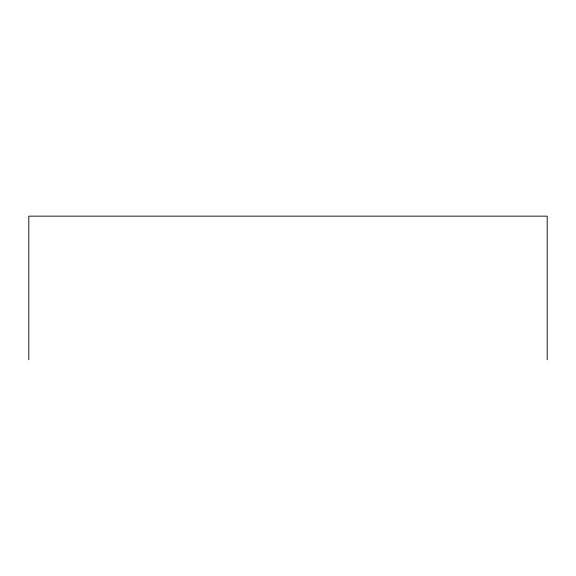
<?xml version="1.0" encoding="UTF-8"?>
<svg xmlns="http://www.w3.org/2000/svg" width="576" height="576" viewBox="0 0 576 576"><rect width="100%" height="100%" fill="white"/><g stroke="black" fill="none" stroke-linecap="round" stroke-linejoin="round"><path stroke-width="0.86" d="M547.2 359.856L547.2 216.144L28.8 216.144L28.8 359.856"/></g></svg>
